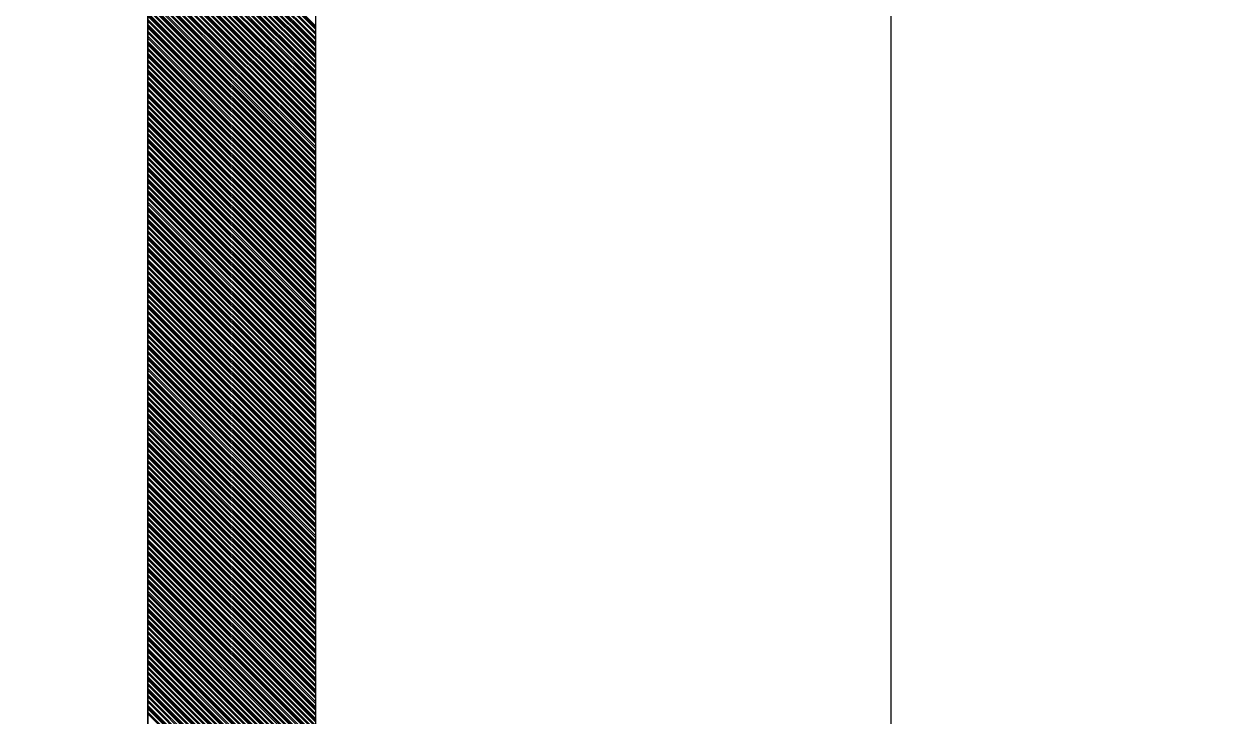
# Model space of a CAD drawing. Extents: x 747954 to 748544, y 4316381 to 4317408.
# Drawn here: x 748192.93 to 748200.01, y 4317354.32 to 4317358.45 of the extents above; entities that cross this region are included whole.
import ezdxf

# ---------------------------------------------------------------- set-up
doc = ezdxf.new("R2010")
doc.units = 0
doc.layers.get('0').update_dxf_attribs({"linetype": 'CONTINUOUS'})

msp = doc.modelspace()

# ---------------------------------------------------------------- linework, layer by layer
at = {"color": 0, "linetype": 'CONTINUOUS'}
for p, q in [((748193.67, 4317281.01), (748193.67, 4317381.01)), ((748193.67, 4317281.01), (748193.67, 4317381.01)), ((748194.67, 4317281.01), (748194.67, 4317381.01)), ((748194.67, 4317281.01), (748194.67, 4317381.01)), ((748194.67, 4317358.43), (748193.67, 4317359.43)), ((748194.67, 4317358.43), (748193.67, 4317359.43)), ((748194.67, 4317358.42), (748193.67, 4317359.42)), ((748194.67, 4317358.42), (748193.67, 4317359.42)), ((748194.67, 4317358.41), (748193.67, 4317359.41)), ((748194.67, 4317358.41), (748193.67, 4317359.41)), ((748194.67, 4317358.39), (748193.67, 4317359.39)), ((748194.67, 4317358.39), (748193.67, 4317359.39)), ((748194.67, 4317358.38), (748193.67, 4317359.38)), ((748194.67, 4317358.38), (748193.67, 4317359.38)), ((748194.67, 4317358.36), (748193.67, 4317359.36)), ((748194.67, 4317358.36), (748193.67, 4317359.36)), ((748194.67, 4317358.35), (748193.67, 4317359.35)), ((748194.67, 4317358.35), (748193.67, 4317359.35)), ((748194.67, 4317358.33), (748193.67, 4317359.33)), ((748194.67, 4317358.33), (748193.67, 4317359.33)), ((748194.67, 4317358.32), (748193.67, 4317359.32)), ((748194.67, 4317358.32), (748193.67, 4317359.32)), ((748194.67, 4317358.31), (748193.67, 4317359.31)), ((748194.67, 4317358.31), (748193.67, 4317359.31)), ((748194.67, 4317358.29), (748193.67, 4317359.29)), ((748194.67, 4317358.29), (748193.67, 4317359.29)), ((748194.67, 4317358.28), (748193.67, 4317359.28)), ((748194.67, 4317358.28), (748193.67, 4317359.28)), ((748194.67, 4317358.26), (748193.67, 4317359.26)), ((748194.67, 4317358.26), (748193.67, 4317359.26)), ((748194.67, 4317358.25), (748193.67, 4317359.25)), ((748194.67, 4317358.25), (748193.67, 4317359.25)), ((748194.67, 4317358.24), (748193.67, 4317359.24)), ((748194.67, 4317358.24), (748193.67, 4317359.24)), ((748194.67, 4317358.22), (748193.67, 4317359.22)), ((748194.67, 4317358.22), (748193.67, 4317359.22)), ((748194.67, 4317358.21), (748193.67, 4317359.21)), ((748194.67, 4317358.21), (748193.67, 4317359.21)), ((748194.67, 4317358.19), (748193.67, 4317359.19)), ((748194.67, 4317358.19), (748193.67, 4317359.19)), ((748194.67, 4317358.18), (748193.67, 4317359.18)), ((748194.67, 4317358.18), (748193.67, 4317359.18)), ((748194.67, 4317358.16), (748193.67, 4317359.16)), ((748194.67, 4317358.16), (748193.67, 4317359.16)), ((748194.67, 4317358.15), (748193.67, 4317359.15)), ((748194.67, 4317358.15), (748193.67, 4317359.15)), ((748194.67, 4317358.14), (748193.67, 4317359.14)), ((748194.67, 4317358.14), (748193.67, 4317359.14)), ((748194.67, 4317358.12), (748193.67, 4317359.12)), ((748194.67, 4317358.12), (748193.67, 4317359.12)), ((748194.67, 4317358.11), (748193.67, 4317359.11)), ((748194.67, 4317358.11), (748193.67, 4317359.11)), ((748194.67, 4317358.09), (748193.67, 4317359.09)), ((748194.67, 4317358.09), (748193.67, 4317359.09)), ((748194.67, 4317358.08), (748193.67, 4317359.08)), ((748194.67, 4317358.08), (748193.67, 4317359.08)), ((748194.67, 4317358.07), (748193.67, 4317359.07)), ((748194.67, 4317358.07), (748193.67, 4317359.07)), ((748194.67, 4317358.05), (748193.67, 4317359.05)), ((748194.67, 4317358.05), (748193.67, 4317359.05)), ((748194.67, 4317358.04), (748193.67, 4317359.04)), ((748194.67, 4317358.04), (748193.67, 4317359.04)), ((748194.67, 4317358.02), (748193.67, 4317359.02)), ((748194.67, 4317358.02), (748193.67, 4317359.02)), ((748194.67, 4317358.01), (748193.67, 4317359.01)), ((748194.67, 4317358.01), (748193.67, 4317359.01)), ((748194.67, 4317358), (748193.67, 4317359)), ((748194.67, 4317358), (748193.67, 4317359)), ((748194.67, 4317357.98), (748193.67, 4317358.98)), ((748194.67, 4317357.98), (748193.67, 4317358.98)), ((748194.67, 4317357.97), (748193.67, 4317358.97)), ((748194.67, 4317357.97), (748193.67, 4317358.97)), ((748194.67, 4317357.95), (748193.67, 4317358.95)), ((748194.67, 4317357.95), (748193.67, 4317358.95)), ((748194.67, 4317357.94), (748193.67, 4317358.94)), ((748194.67, 4317357.94), (748193.67, 4317358.94)), ((748194.67, 4317357.92), (748193.67, 4317358.92)), ((748194.67, 4317357.92), (748193.67, 4317358.92)), ((748194.67, 4317357.91), (748193.67, 4317358.91)), ((748194.67, 4317357.91), (748193.67, 4317358.91)), ((748194.67, 4317357.9), (748193.67, 4317358.9)), ((748194.67, 4317357.9), (748193.67, 4317358.9)), ((748194.67, 4317357.88), (748193.67, 4317358.88)), ((748194.67, 4317357.88), (748193.67, 4317358.88)), ((748194.67, 4317357.87), (748193.67, 4317358.87)), ((748194.67, 4317357.87), (748193.67, 4317358.87)), ((748194.67, 4317357.85), (748193.67, 4317358.85)), ((748194.67, 4317357.85), (748193.67, 4317358.85)), ((748194.67, 4317357.84), (748193.67, 4317358.84)), ((748194.67, 4317357.84), (748193.67, 4317358.84)), ((748194.67, 4317357.83), (748193.67, 4317358.83)), ((748194.67, 4317357.83), (748193.67, 4317358.83)), ((748194.67, 4317357.81), (748193.67, 4317358.81)), ((748194.67, 4317357.81), (748193.67, 4317358.81)), ((748194.67, 4317357.8), (748193.67, 4317358.8)), ((748194.67, 4317357.8), (748193.67, 4317358.8)), ((748194.67, 4317357.78), (748193.67, 4317358.78)), ((748194.67, 4317357.78), (748193.67, 4317358.78)), ((748194.67, 4317357.77), (748193.67, 4317358.77)), ((748194.67, 4317357.77), (748193.67, 4317358.77)), ((748194.67, 4317357.75), (748193.67, 4317358.75)), ((748194.67, 4317357.75), (748193.67, 4317358.75)), ((748194.67, 4317357.74), (748193.67, 4317358.74)), ((748194.67, 4317357.74), (748193.67, 4317358.74)), ((748194.67, 4317357.73), (748193.67, 4317358.73)), ((748194.67, 4317357.73), (748193.67, 4317358.73)), ((748194.67, 4317357.71), (748193.67, 4317358.71)), ((748194.67, 4317357.71), (748193.67, 4317358.71)), ((748194.67, 4317357.7), (748193.67, 4317358.7)), ((748194.67, 4317357.7), (748193.67, 4317358.7)), ((748194.67, 4317357.68), (748193.67, 4317358.68)), ((748194.67, 4317357.68), (748193.67, 4317358.68)), ((748194.67, 4317357.67), (748193.67, 4317358.67)), ((748194.67, 4317357.67), (748193.67, 4317358.67)), ((748194.67, 4317357.66), (748193.67, 4317358.66)), ((748194.67, 4317357.66), (748193.67, 4317358.66)), ((748194.67, 4317357.64), (748193.67, 4317358.64)), ((748194.67, 4317357.64), (748193.67, 4317358.64)), ((748194.67, 4317357.63), (748193.67, 4317358.63)), ((748194.67, 4317357.63), (748193.67, 4317358.63)), ((748194.67, 4317357.61), (748193.67, 4317358.61)), ((748194.67, 4317357.61), (748193.67, 4317358.61)), ((748194.67, 4317357.6), (748193.67, 4317358.6)), ((748194.67, 4317357.6), (748193.67, 4317358.6)), ((748194.67, 4317357.58), (748193.67, 4317358.58)), ((748194.67, 4317357.58), (748193.67, 4317358.58)), ((748194.67, 4317357.57), (748193.67, 4317358.57)), ((748194.67, 4317357.57), (748193.67, 4317358.57)), ((748194.67, 4317357.56), (748193.67, 4317358.56)), ((748194.67, 4317357.56), (748193.67, 4317358.56)), ((748194.67, 4317357.54), (748193.67, 4317358.54)), ((748194.67, 4317357.54), (748193.67, 4317358.54)), ((748194.67, 4317357.53), (748193.67, 4317358.53)), ((748194.67, 4317357.53), (748193.67, 4317358.53)), ((748194.67, 4317357.51), (748193.67, 4317358.51)), ((748194.67, 4317357.51), (748193.67, 4317358.51)), ((748194.67, 4317357.5), (748193.67, 4317358.5)), ((748194.67, 4317357.5), (748193.67, 4317358.5)), ((748194.67, 4317357.49), (748193.67, 4317358.49)), ((748194.67, 4317357.49), (748193.67, 4317358.49)), ((748194.67, 4317357.47), (748193.67, 4317358.47)), ((748194.67, 4317357.47), (748193.67, 4317358.47)), ((748194.67, 4317357.46), (748193.67, 4317358.46)), ((748194.67, 4317357.46), (748193.67, 4317358.46)), ((748194.67, 4317357.44), (748193.67, 4317358.44)), ((748194.67, 4317357.44), (748193.67, 4317358.44)), ((748194.67, 4317357.43), (748193.67, 4317358.43)), ((748194.67, 4317357.43), (748193.67, 4317358.43)), ((748194.67, 4317357.42), (748193.67, 4317358.42)), ((748194.67, 4317357.42), (748193.67, 4317358.42)), ((748194.67, 4317357.4), (748193.67, 4317358.4)), ((748194.67, 4317357.4), (748193.67, 4317358.4)), ((748194.67, 4317357.39), (748193.67, 4317358.39)), ((748194.67, 4317357.39), (748193.67, 4317358.39)), ((748194.67, 4317357.37), (748193.67, 4317358.37)), ((748194.67, 4317357.37), (748193.67, 4317358.37)), ((748194.67, 4317357.36), (748193.67, 4317358.36)), ((748194.67, 4317357.36), (748193.67, 4317358.36)), ((748194.67, 4317357.34), (748193.67, 4317358.34)), ((748194.67, 4317357.34), (748193.67, 4317358.34)), ((748194.67, 4317357.33), (748193.67, 4317358.33)), ((748194.67, 4317357.33), (748193.67, 4317358.33)), ((748194.67, 4317357.32), (748193.67, 4317358.32)), ((748194.67, 4317357.32), (748193.67, 4317358.32)), ((748194.67, 4317357.3), (748193.67, 4317358.3)), ((748194.67, 4317357.3), (748193.67, 4317358.3)), ((748194.67, 4317357.29), (748193.67, 4317358.29)), ((748194.67, 4317357.29), (748193.67, 4317358.29)), ((748194.67, 4317357.27), (748193.67, 4317358.27)), ((748194.67, 4317357.27), (748193.67, 4317358.27)), ((748194.67, 4317357.26), (748193.67, 4317358.26)), ((748194.67, 4317357.26), (748193.67, 4317358.26)), ((748194.67, 4317357.25), (748193.67, 4317358.25)), ((748194.67, 4317357.25), (748193.67, 4317358.25)), ((748194.67, 4317357.23), (748193.67, 4317358.23)), ((748194.67, 4317357.23), (748193.67, 4317358.23)), ((748194.67, 4317357.22), (748193.67, 4317358.22)), ((748194.67, 4317357.22), (748193.67, 4317358.22)), ((748194.67, 4317357.2), (748193.67, 4317358.2)), ((748194.67, 4317357.2), (748193.67, 4317358.2)), ((748194.67, 4317357.19), (748193.67, 4317358.19)), ((748194.67, 4317357.19), (748193.67, 4317358.19)), ((748194.67, 4317357.17), (748193.67, 4317358.17)), ((748194.67, 4317357.17), (748193.67, 4317358.17)), ((748194.67, 4317357.16), (748193.67, 4317358.16)), ((748194.67, 4317357.16), (748193.67, 4317358.16)), ((748194.67, 4317357.15), (748193.67, 4317358.15)), ((748194.67, 4317357.15), (748193.67, 4317358.15)), ((748194.67, 4317357.13), (748193.67, 4317358.13)), ((748194.67, 4317357.13), (748193.67, 4317358.13)), ((748194.67, 4317357.12), (748193.67, 4317358.12)), ((748194.67, 4317357.12), (748193.67, 4317358.12)), ((748194.67, 4317357.1), (748193.67, 4317358.1)), ((748194.67, 4317357.1), (748193.67, 4317358.1)), ((748194.67, 4317357.09), (748193.67, 4317358.09)), ((748194.67, 4317357.09), (748193.67, 4317358.09)), ((748194.67, 4317357.08), (748193.67, 4317358.08)), ((748194.67, 4317357.08), (748193.67, 4317358.08)), ((748194.67, 4317357.06), (748193.67, 4317358.06)), ((748194.67, 4317357.06), (748193.67, 4317358.06)), ((748194.67, 4317357.05), (748193.67, 4317358.05)), ((748194.67, 4317357.05), (748193.67, 4317358.05)), ((748194.67, 4317357.03), (748193.67, 4317358.03)), ((748194.67, 4317357.03), (748193.67, 4317358.03)), ((748194.67, 4317357.02), (748193.67, 4317358.02)), ((748194.67, 4317357.02), (748193.67, 4317358.02)), ((748194.67, 4317357.01), (748193.67, 4317358.01)), ((748194.67, 4317357.01), (748193.67, 4317358.01)), ((748194.67, 4317356.99), (748193.67, 4317357.99)), ((748194.67, 4317356.99), (748193.67, 4317357.99)), ((748194.67, 4317356.98), (748193.67, 4317357.98)), ((748194.67, 4317356.98), (748193.67, 4317357.98)), ((748194.67, 4317356.96), (748193.67, 4317357.96)), ((748194.67, 4317356.96), (748193.67, 4317357.96)), ((748194.67, 4317356.95), (748193.67, 4317357.95)), ((748194.67, 4317356.95), (748193.67, 4317357.95)), ((748194.67, 4317356.93), (748193.67, 4317357.93)), ((748194.67, 4317356.93), (748193.67, 4317357.93)), ((748194.67, 4317356.92), (748193.67, 4317357.92)), ((748194.67, 4317356.92), (748193.67, 4317357.92)), ((748194.67, 4317356.91), (748193.67, 4317357.91)), ((748194.67, 4317356.91), (748193.67, 4317357.91)), ((748194.67, 4317356.89), (748193.67, 4317357.89)), ((748194.67, 4317356.89), (748193.67, 4317357.89)), ((748194.67, 4317356.88), (748193.67, 4317357.88)), ((748194.67, 4317356.88), (748193.67, 4317357.88)), ((748194.67, 4317356.86), (748193.67, 4317357.86)), ((748194.67, 4317356.86), (748193.67, 4317357.86)), ((748194.67, 4317356.85), (748193.67, 4317357.85)), ((748194.67, 4317356.85), (748193.67, 4317357.85)), ((748194.67, 4317356.84), (748193.67, 4317357.84)), ((748194.67, 4317356.84), (748193.67, 4317357.84)), ((748194.67, 4317356.82), (748193.67, 4317357.82)), ((748194.67, 4317356.82), (748193.67, 4317357.82)), ((748194.67, 4317356.81), (748193.67, 4317357.81)), ((748194.67, 4317356.81), (748193.67, 4317357.81)), ((748194.67, 4317356.79), (748193.67, 4317357.79)), ((748194.67, 4317356.79), (748193.67, 4317357.79)), ((748194.67, 4317356.78), (748193.67, 4317357.78)), ((748194.67, 4317356.78), (748193.67, 4317357.78)), ((748194.67, 4317356.76), (748193.67, 4317357.76)), ((748194.67, 4317356.76), (748193.67, 4317357.76)), ((748194.67, 4317356.75), (748193.67, 4317357.75)), ((748194.67, 4317356.75), (748193.67, 4317357.75)), ((748194.67, 4317356.74), (748193.67, 4317357.74)), ((748194.67, 4317356.74), (748193.67, 4317357.74)), ((748194.67, 4317356.72), (748193.67, 4317357.72)), ((748194.67, 4317356.72), (748193.67, 4317357.72)), ((748194.67, 4317356.71), (748193.67, 4317357.71)), ((748194.67, 4317356.71), (748193.67, 4317357.71)), ((748194.67, 4317356.69), (748193.67, 4317357.69)), ((748194.67, 4317356.69), (748193.67, 4317357.69)), ((748194.67, 4317356.68), (748193.67, 4317357.68)), ((748194.67, 4317356.68), (748193.67, 4317357.68)), ((748194.67, 4317356.67), (748193.67, 4317357.67)), ((748194.67, 4317356.67), (748193.67, 4317357.67)), ((748194.67, 4317356.65), (748193.67, 4317357.65)), ((748194.67, 4317356.65), (748193.67, 4317357.65)), ((748194.67, 4317356.64), (748193.67, 4317357.64)), ((748194.67, 4317356.64), (748193.67, 4317357.64)), ((748194.67, 4317356.62), (748193.67, 4317357.62)), ((748194.67, 4317356.62), (748193.67, 4317357.62)), ((748194.67, 4317356.61), (748193.67, 4317357.61)), ((748194.67, 4317356.61), (748193.67, 4317357.61)), ((748194.67, 4317356.59), (748193.67, 4317357.59)), ((748194.67, 4317356.59), (748193.67, 4317357.59)), ((748194.67, 4317356.58), (748193.67, 4317357.58)), ((748194.67, 4317356.58), (748193.67, 4317357.58)), ((748194.67, 4317356.57), (748193.67, 4317357.57)), ((748194.67, 4317356.57), (748193.67, 4317357.57)), ((748194.67, 4317356.55), (748193.67, 4317357.55)), ((748194.67, 4317356.55), (748193.67, 4317357.55)), ((748194.67, 4317356.54), (748193.67, 4317357.54)), ((748194.67, 4317356.54), (748193.67, 4317357.54)), ((748194.67, 4317356.52), (748193.67, 4317357.52)), ((748194.67, 4317356.52), (748193.67, 4317357.52)), ((748194.67, 4317356.51), (748193.67, 4317357.51)), ((748194.67, 4317356.51), (748193.67, 4317357.51)), ((748194.67, 4317356.5), (748193.67, 4317357.5)), ((748194.67, 4317356.5), (748193.67, 4317357.5)), ((748194.67, 4317356.48), (748193.67, 4317357.48)), ((748194.67, 4317356.48), (748193.67, 4317357.48)), ((748194.67, 4317356.47), (748193.67, 4317357.47)), ((748194.67, 4317356.47), (748193.67, 4317357.47)), ((748194.67, 4317356.45), (748193.67, 4317357.45)), ((748194.67, 4317356.45), (748193.67, 4317357.45)), ((748194.67, 4317356.44), (748193.67, 4317357.44)), ((748194.67, 4317356.44), (748193.67, 4317357.44)), ((748194.67, 4317356.43), (748193.67, 4317357.43)), ((748194.67, 4317356.43), (748193.67, 4317357.43)), ((748194.67, 4317356.41), (748193.67, 4317357.41)), ((748194.67, 4317356.41), (748193.67, 4317357.41)), ((748194.67, 4317356.4), (748193.67, 4317357.4)), ((748194.67, 4317356.4), (748193.67, 4317357.4)), ((748194.67, 4317356.38), (748193.67, 4317357.38)), ((748194.67, 4317356.38), (748193.67, 4317357.38)), ((748194.67, 4317356.37), (748193.67, 4317357.37)), ((748194.67, 4317356.37), (748193.67, 4317357.37)), ((748194.67, 4317356.35), (748193.67, 4317357.35)), ((748194.67, 4317356.35), (748193.67, 4317357.35)), ((748194.67, 4317356.34), (748193.67, 4317357.34)), ((748194.67, 4317356.34), (748193.67, 4317357.34)), ((748194.67, 4317356.33), (748193.67, 4317357.33)), ((748194.67, 4317356.33), (748193.67, 4317357.33)), ((748194.67, 4317356.31), (748193.67, 4317357.31)), ((748194.67, 4317356.31), (748193.67, 4317357.31)), ((748194.67, 4317356.3), (748193.67, 4317357.3)), ((748194.67, 4317356.3), (748193.67, 4317357.3)), ((748194.67, 4317356.28), (748193.67, 4317357.28)), ((748194.67, 4317356.28), (748193.67, 4317357.28)), ((748194.67, 4317356.27), (748193.67, 4317357.27)), ((748194.67, 4317356.27), (748193.67, 4317357.27)), ((748194.67, 4317356.26), (748193.67, 4317357.26)), ((748194.67, 4317356.26), (748193.67, 4317357.26)), ((748194.67, 4317356.24), (748193.67, 4317357.24)), ((748194.67, 4317356.24), (748193.67, 4317357.24)), ((748194.67, 4317356.23), (748193.67, 4317357.23)), ((748194.67, 4317356.23), (748193.67, 4317357.23)), ((748194.67, 4317356.21), (748193.67, 4317357.21)), ((748194.67, 4317356.21), (748193.67, 4317357.21)), ((748194.67, 4317356.2), (748193.67, 4317357.2)), ((748194.67, 4317356.2), (748193.67, 4317357.2)), ((748194.67, 4317356.18), (748193.67, 4317357.18)), ((748194.67, 4317356.18), (748193.67, 4317357.18)), ((748194.67, 4317356.17), (748193.67, 4317357.17)), ((748194.67, 4317356.17), (748193.67, 4317357.17)), ((748194.67, 4317356.16), (748193.67, 4317357.16)), ((748194.67, 4317356.16), (748193.67, 4317357.16)), ((748194.67, 4317356.14), (748193.67, 4317357.14)), ((748194.67, 4317356.14), (748193.67, 4317357.14)), ((748194.67, 4317356.13), (748193.67, 4317357.13)), ((748194.67, 4317356.13), (748193.67, 4317357.13)), ((748194.67, 4317356.11), (748193.67, 4317357.11)), ((748194.67, 4317356.11), (748193.67, 4317357.11)), ((748194.67, 4317356.1), (748193.67, 4317357.1)), ((748194.67, 4317356.1), (748193.67, 4317357.1)), ((748194.67, 4317356.09), (748193.67, 4317357.09)), ((748194.67, 4317356.09), (748193.67, 4317357.09)), ((748194.67, 4317356.07), (748193.67, 4317357.07)), ((748194.67, 4317356.07), (748193.67, 4317357.07)), ((748194.67, 4317356.06), (748193.67, 4317357.06)), ((748194.67, 4317356.06), (748193.67, 4317357.06)), ((748194.67, 4317356.04), (748193.67, 4317357.04)), ((748194.67, 4317356.04), (748193.67, 4317357.04)), ((748194.67, 4317356.03), (748193.67, 4317357.03)), ((748194.67, 4317356.03), (748193.67, 4317357.03)), ((748194.67, 4317356.02), (748193.67, 4317357.02)), ((748194.67, 4317356.02), (748193.67, 4317357.02)), ((748194.67, 4317356), (748193.67, 4317357)), ((748194.67, 4317356), (748193.67, 4317357)), ((748194.67, 4317355.99), (748193.67, 4317356.99)), ((748194.67, 4317355.99), (748193.67, 4317356.99)), ((748194.67, 4317355.97), (748193.67, 4317356.97)), ((748194.67, 4317355.97), (748193.67, 4317356.97)), ((748194.67, 4317355.96), (748193.67, 4317356.96)), ((748194.67, 4317355.96), (748193.67, 4317356.96)), ((748194.67, 4317355.94), (748193.67, 4317356.94)), ((748194.67, 4317355.94), (748193.67, 4317356.94)), ((748194.67, 4317355.93), (748193.67, 4317356.93)), ((748194.67, 4317355.93), (748193.67, 4317356.93)), ((748194.67, 4317355.92), (748193.67, 4317356.92)), ((748194.67, 4317355.92), (748193.67, 4317356.92)), ((748194.67, 4317355.9), (748193.67, 4317356.9)), ((748194.67, 4317355.9), (748193.67, 4317356.9)), ((748194.67, 4317355.89), (748193.67, 4317356.89)), ((748194.67, 4317355.89), (748193.67, 4317356.89)), ((748194.67, 4317355.87), (748193.67, 4317356.87)), ((748194.67, 4317355.87), (748193.67, 4317356.87)), ((748194.67, 4317355.86), (748193.67, 4317356.86)), ((748194.67, 4317355.86), (748193.67, 4317356.86)), ((748194.67, 4317355.85), (748193.67, 4317356.85)), ((748194.67, 4317355.85), (748193.67, 4317356.85)), ((748194.67, 4317355.83), (748193.67, 4317356.83)), ((748194.67, 4317355.83), (748193.67, 4317356.83)), ((748194.67, 4317355.82), (748193.67, 4317356.82)), ((748194.67, 4317355.82), (748193.67, 4317356.82)), ((748194.67, 4317355.8), (748193.67, 4317356.8)), ((748194.67, 4317355.8), (748193.67, 4317356.8)), ((748194.67, 4317355.79), (748193.67, 4317356.79)), ((748194.67, 4317355.79), (748193.67, 4317356.79)), ((748194.67, 4317355.77), (748193.67, 4317356.77)), ((748194.67, 4317355.77), (748193.67, 4317356.77)), ((748194.67, 4317355.76), (748193.67, 4317356.76)), ((748194.67, 4317355.76), (748193.67, 4317356.76)), ((748194.67, 4317355.75), (748193.67, 4317356.75)), ((748194.67, 4317355.75), (748193.67, 4317356.75)), ((748194.67, 4317355.73), (748193.67, 4317356.73)), ((748194.67, 4317355.73), (748193.67, 4317356.73)), ((748194.67, 4317355.72), (748193.67, 4317356.72)), ((748194.67, 4317355.72), (748193.67, 4317356.72)), ((748194.67, 4317355.7), (748193.67, 4317356.7)), ((748194.67, 4317355.7), (748193.67, 4317356.7)), ((748194.67, 4317355.69), (748193.67, 4317356.69)), ((748194.67, 4317355.69), (748193.67, 4317356.69)), ((748194.67, 4317355.68), (748193.67, 4317356.68)), ((748194.67, 4317355.68), (748193.67, 4317356.68)), ((748194.67, 4317355.66), (748193.67, 4317356.66)), ((748194.67, 4317355.66), (748193.67, 4317356.66)), ((748194.67, 4317355.65), (748193.67, 4317356.65)), ((748194.67, 4317355.65), (748193.67, 4317356.65)), ((748194.67, 4317355.63), (748193.67, 4317356.63)), ((748194.67, 4317355.63), (748193.67, 4317356.63)), ((748194.67, 4317355.62), (748193.67, 4317356.62)), ((748194.67, 4317355.62), (748193.67, 4317356.62)), ((748194.67, 4317355.61), (748193.67, 4317356.61)), ((748194.67, 4317355.61), (748193.67, 4317356.61)), ((748194.67, 4317355.59), (748193.67, 4317356.59)), ((748194.67, 4317355.59), (748193.67, 4317356.59)), ((748194.67, 4317355.58), (748193.67, 4317356.58)), ((748194.67, 4317355.58), (748193.67, 4317356.58)), ((748194.67, 4317355.56), (748193.67, 4317356.56)), ((748194.67, 4317355.56), (748193.67, 4317356.56)), ((748194.67, 4317355.55), (748193.67, 4317356.55)), ((748194.67, 4317355.55), (748193.67, 4317356.55)), ((748194.67, 4317355.53), (748193.67, 4317356.53)), ((748194.67, 4317355.53), (748193.67, 4317356.53)), ((748194.67, 4317355.52), (748193.67, 4317356.52)), ((748194.67, 4317355.52), (748193.67, 4317356.52)), ((748194.67, 4317355.51), (748193.67, 4317356.51)), ((748194.67, 4317355.51), (748193.67, 4317356.51)), ((748194.67, 4317355.49), (748193.67, 4317356.49)), ((748194.67, 4317355.49), (748193.67, 4317356.49)), ((748194.67, 4317355.48), (748193.67, 4317356.48)), ((748194.67, 4317355.48), (748193.67, 4317356.48)), ((748194.67, 4317355.46), (748193.67, 4317356.46)), ((748194.67, 4317355.46), (748193.67, 4317356.46)), ((748194.67, 4317355.45), (748193.67, 4317356.45)), ((748194.67, 4317355.45), (748193.67, 4317356.45)), ((748194.67, 4317355.44), (748193.67, 4317356.44)), ((748194.67, 4317355.44), (748193.67, 4317356.44)), ((748194.67, 4317355.42), (748193.67, 4317356.42)), ((748194.67, 4317355.42), (748193.67, 4317356.42)), ((748194.67, 4317355.41), (748193.67, 4317356.41)), ((748194.67, 4317355.41), (748193.67, 4317356.41)), ((748194.67, 4317355.39), (748193.67, 4317356.39)), ((748194.67, 4317355.39), (748193.67, 4317356.39)), ((748194.67, 4317355.38), (748193.67, 4317356.38)), ((748194.67, 4317355.38), (748193.67, 4317356.38)), ((748194.67, 4317355.36), (748193.67, 4317356.36)), ((748194.67, 4317355.36), (748193.67, 4317356.36)), ((748194.67, 4317355.35), (748193.67, 4317356.35)), ((748194.67, 4317355.35), (748193.67, 4317356.35)), ((748194.67, 4317355.34), (748193.67, 4317356.34)), ((748194.67, 4317355.34), (748193.67, 4317356.34)), ((748194.67, 4317355.32), (748193.67, 4317356.32)), ((748194.67, 4317355.32), (748193.67, 4317356.32)), ((748194.67, 4317355.31), (748193.67, 4317356.31)), ((748194.67, 4317355.31), (748193.67, 4317356.31)), ((748194.67, 4317355.29), (748193.67, 4317356.29)), ((748194.67, 4317355.29), (748193.67, 4317356.29)), ((748194.67, 4317355.28), (748193.67, 4317356.28)), ((748194.67, 4317355.28), (748193.67, 4317356.28)), ((748194.67, 4317355.27), (748193.67, 4317356.27)), ((748194.67, 4317355.27), (748193.67, 4317356.27)), ((748194.67, 4317355.25), (748193.67, 4317356.25)), ((748194.67, 4317355.25), (748193.67, 4317356.25)), ((748194.67, 4317355.24), (748193.67, 4317356.24)), ((748194.67, 4317355.24), (748193.67, 4317356.24)), ((748194.67, 4317355.22), (748193.67, 4317356.22)), ((748194.67, 4317355.22), (748193.67, 4317356.22)), ((748194.67, 4317355.21), (748193.67, 4317356.21)), ((748194.67, 4317355.21), (748193.67, 4317356.21)), ((748194.67, 4317355.19), (748193.67, 4317356.19)), ((748194.67, 4317355.19), (748193.67, 4317356.19)), ((748194.67, 4317355.18), (748193.67, 4317356.18)), ((748194.67, 4317355.18), (748193.67, 4317356.18)), ((748194.67, 4317355.17), (748193.67, 4317356.17)), ((748194.67, 4317355.17), (748193.67, 4317356.17)), ((748194.67, 4317355.15), (748193.67, 4317356.15)), ((748194.67, 4317355.15), (748193.67, 4317356.15)), ((748194.67, 4317355.14), (748193.67, 4317356.14)), ((748194.67, 4317355.14), (748193.67, 4317356.14)), ((748194.67, 4317355.12), (748193.67, 4317356.12)), ((748194.67, 4317355.12), (748193.67, 4317356.12)), ((748194.67, 4317355.11), (748193.67, 4317356.11)), ((748194.67, 4317355.11), (748193.67, 4317356.11)), ((748194.67, 4317355.1), (748193.67, 4317356.1)), ((748194.67, 4317355.1), (748193.67, 4317356.1)), ((748194.67, 4317355.08), (748193.67, 4317356.08)), ((748194.67, 4317355.08), (748193.67, 4317356.08)), ((748194.67, 4317355.07), (748193.67, 4317356.07)), ((748194.67, 4317355.07), (748193.67, 4317356.07)), ((748194.67, 4317355.05), (748193.67, 4317356.05)), ((748194.67, 4317355.05), (748193.67, 4317356.05)), ((748194.67, 4317355.04), (748193.67, 4317356.04)), ((748194.67, 4317355.04), (748193.67, 4317356.04)), ((748194.67, 4317355.03), (748193.67, 4317356.03)), ((748194.67, 4317355.03), (748193.67, 4317356.03)), ((748194.67, 4317355.01), (748193.67, 4317356.01)), ((748194.67, 4317355.01), (748193.67, 4317356.01)), ((748194.67, 4317355), (748193.67, 4317356)), ((748194.67, 4317355), (748193.67, 4317356)), ((748194.67, 4317354.98), (748193.67, 4317355.98)), ((748194.67, 4317354.98), (748193.67, 4317355.98)), ((748194.67, 4317354.97), (748193.67, 4317355.97)), ((748194.67, 4317354.97), (748193.67, 4317355.97)), ((748194.67, 4317354.95), (748193.67, 4317355.95)), ((748194.67, 4317354.95), (748193.67, 4317355.95)), ((748194.67, 4317354.94), (748193.67, 4317355.94)), ((748194.67, 4317354.94), (748193.67, 4317355.94)), ((748194.67, 4317354.93), (748193.67, 4317355.93)), ((748194.67, 4317354.93), (748193.67, 4317355.93)), ((748194.67, 4317354.91), (748193.67, 4317355.91)), ((748194.67, 4317354.91), (748193.67, 4317355.91)), ((748194.67, 4317354.9), (748193.67, 4317355.9)), ((748194.67, 4317354.9), (748193.67, 4317355.9)), ((748194.67, 4317354.88), (748193.67, 4317355.88)), ((748194.67, 4317354.88), (748193.67, 4317355.88)), ((748194.67, 4317354.87), (748193.67, 4317355.87)), ((748194.67, 4317354.87), (748193.67, 4317355.87)), ((748194.67, 4317354.86), (748193.67, 4317355.86)), ((748194.67, 4317354.86), (748193.67, 4317355.86)), ((748194.67, 4317354.84), (748193.67, 4317355.84)), ((748194.67, 4317354.84), (748193.67, 4317355.84)), ((748194.67, 4317354.83), (748193.67, 4317355.83)), ((748194.67, 4317354.83), (748193.67, 4317355.83)), ((748194.67, 4317354.81), (748193.67, 4317355.81)), ((748194.67, 4317354.81), (748193.67, 4317355.81)), ((748194.67, 4317354.8), (748193.67, 4317355.8)), ((748194.67, 4317354.8), (748193.67, 4317355.8)), ((748194.67, 4317354.78), (748193.67, 4317355.78)), ((748194.67, 4317354.78), (748193.67, 4317355.78)), ((748194.67, 4317354.77), (748193.67, 4317355.77)), ((748194.67, 4317354.77), (748193.67, 4317355.77)), ((748194.67, 4317354.76), (748193.67, 4317355.76)), ((748194.67, 4317354.76), (748193.67, 4317355.76)), ((748194.67, 4317354.74), (748193.67, 4317355.74)), ((748194.67, 4317354.74), (748193.67, 4317355.74)), ((748194.67, 4317354.73), (748193.67, 4317355.73)), ((748194.67, 4317354.73), (748193.67, 4317355.73)), ((748194.67, 4317354.71), (748193.67, 4317355.71)), ((748194.67, 4317354.71), (748193.67, 4317355.71)), ((748194.67, 4317354.7), (748193.67, 4317355.7)), ((748194.67, 4317354.7), (748193.67, 4317355.7)), ((748194.67, 4317354.69), (748193.67, 4317355.69)), ((748194.67, 4317354.69), (748193.67, 4317355.69)), ((748194.67, 4317354.67), (748193.67, 4317355.67)), ((748194.67, 4317354.67), (748193.67, 4317355.67)), ((748194.67, 4317354.66), (748193.67, 4317355.66)), ((748194.67, 4317354.66), (748193.67, 4317355.66)), ((748194.67, 4317354.64), (748193.67, 4317355.64)), ((748194.67, 4317354.64), (748193.67, 4317355.64)), ((748194.67, 4317354.63), (748193.67, 4317355.63)), ((748194.67, 4317354.63), (748193.67, 4317355.63)), ((748194.67, 4317354.62), (748193.67, 4317355.62)), ((748194.67, 4317354.62), (748193.67, 4317355.62)), ((748194.67, 4317354.6), (748193.67, 4317355.6)), ((748194.67, 4317354.6), (748193.67, 4317355.6)), ((748194.67, 4317354.59), (748193.67, 4317355.59)), ((748194.67, 4317354.59), (748193.67, 4317355.59)), ((748194.67, 4317354.57), (748193.67, 4317355.57)), ((748194.67, 4317354.57), (748193.67, 4317355.57)), ((748194.67, 4317354.56), (748193.67, 4317355.56)), ((748194.67, 4317354.56), (748193.67, 4317355.56)), ((748194.67, 4317354.54), (748193.67, 4317355.54)), ((748194.67, 4317354.54), (748193.67, 4317355.54)), ((748194.67, 4317354.53), (748193.67, 4317355.53)), ((748194.67, 4317354.53), (748193.67, 4317355.53)), ((748194.67, 4317354.52), (748193.67, 4317355.52)), ((748194.67, 4317354.52), (748193.67, 4317355.52)), ((748194.67, 4317354.5), (748193.67, 4317355.5)), ((748194.67, 4317354.5), (748193.67, 4317355.5)), ((748194.67, 4317354.49), (748193.67, 4317355.49)), ((748194.67, 4317354.49), (748193.67, 4317355.49)), ((748194.67, 4317354.47), (748193.67, 4317355.47)), ((748194.67, 4317354.47), (748193.67, 4317355.47)), ((748194.67, 4317354.46), (748193.67, 4317355.46)), ((748194.67, 4317354.46), (748193.67, 4317355.46)), ((748194.67, 4317354.45), (748193.67, 4317355.45)), ((748194.67, 4317354.45), (748193.67, 4317355.45)), ((748194.67, 4317354.43), (748193.67, 4317355.43)), ((748194.67, 4317354.43), (748193.67, 4317355.43)), ((748194.67, 4317354.42), (748193.67, 4317355.42)), ((748194.67, 4317354.42), (748193.67, 4317355.42)), ((748194.67, 4317354.4), (748193.67, 4317355.4)), ((748194.67, 4317354.4), (748193.67, 4317355.4)), ((748194.67, 4317354.39), (748193.67, 4317355.39)), ((748194.67, 4317354.39), (748193.67, 4317355.39)), ((748194.67, 4317354.37), (748193.67, 4317355.37)), ((748194.67, 4317354.37), (748193.67, 4317355.37)), ((748194.67, 4317354.36), (748193.67, 4317355.36)), ((748194.67, 4317354.36), (748193.67, 4317355.36)), ((748194.67, 4317354.35), (748193.67, 4317355.35)), ((748194.67, 4317354.35), (748193.67, 4317355.35)), ((748194.67, 4317354.33), (748193.67, 4317355.33)), ((748194.67, 4317354.33), (748193.67, 4317355.33)), ((748194.67, 4317354.32), (748193.67, 4317355.32)), ((748194.67, 4317354.32), (748193.67, 4317355.32)), ((748194.67, 4317354.3), (748193.67, 4317355.3)), ((748194.67, 4317354.3), (748193.67, 4317355.3)), ((748194.67, 4317354.29), (748193.67, 4317355.29)), ((748194.67, 4317354.29), (748193.67, 4317355.29)), ((748194.67, 4317354.28), (748193.67, 4317355.28)), ((748194.67, 4317354.28), (748193.67, 4317355.28)), ((748194.67, 4317354.26), (748193.67, 4317355.26)), ((748194.67, 4317354.26), (748193.67, 4317355.26)), ((748194.67, 4317354.25), (748193.67, 4317355.25)), ((748194.67, 4317354.25), (748193.67, 4317355.25)), ((748194.67, 4317354.23), (748193.67, 4317355.23)), ((748194.67, 4317354.23), (748193.67, 4317355.23)), ((748194.67, 4317354.22), (748193.67, 4317355.22)), ((748194.67, 4317354.22), (748193.67, 4317355.22)), ((748194.67, 4317354.2), (748193.67, 4317355.2)), ((748194.67, 4317354.2), (748193.67, 4317355.2)), ((748194.67, 4317354.19), (748193.67, 4317355.19)), ((748194.67, 4317354.19), (748193.67, 4317355.19)), ((748194.67, 4317354.18), (748193.67, 4317355.18)), ((748194.67, 4317354.18), (748193.67, 4317355.18)), ((748194.67, 4317354.16), (748193.67, 4317355.16)), ((748194.67, 4317354.16), (748193.67, 4317355.16)), ((748194.67, 4317354.15), (748193.67, 4317355.15)), ((748194.67, 4317354.15), (748193.67, 4317355.15)), ((748194.67, 4317354.13), (748193.67, 4317355.13)), ((748194.67, 4317354.13), (748193.67, 4317355.13)), ((748194.67, 4317354.12), (748193.67, 4317355.12)), ((748194.67, 4317354.12), (748193.67, 4317355.12)), ((748194.67, 4317354.11), (748193.67, 4317355.11)), ((748194.67, 4317354.11), (748193.67, 4317355.11)), ((748194.67, 4317354.09), (748193.67, 4317355.09)), ((748194.67, 4317354.09), (748193.67, 4317355.09)), ((748194.67, 4317354.08), (748193.67, 4317355.08)), ((748194.67, 4317354.08), (748193.67, 4317355.08)), ((748194.67, 4317354.06), (748193.67, 4317355.06)), ((748194.67, 4317354.06), (748193.67, 4317355.06)), ((748194.67, 4317354.05), (748193.67, 4317355.05)), ((748194.67, 4317354.05), (748193.67, 4317355.05)), ((748194.67, 4317354.04), (748193.67, 4317355.04)), ((748194.67, 4317354.04), (748193.67, 4317355.04)), ((748194.67, 4317354.02), (748193.67, 4317355.02)), ((748194.67, 4317354.02), (748193.67, 4317355.02)), ((748194.67, 4317354.01), (748193.67, 4317355.01)), ((748194.67, 4317354.01), (748193.67, 4317355.01)), ((748194.67, 4317353.99), (748193.67, 4317354.99)), ((748194.67, 4317353.99), (748193.67, 4317354.99)), ((748194.67, 4317353.98), (748193.67, 4317354.98)), ((748194.67, 4317353.98), (748193.67, 4317354.98)), ((748194.67, 4317353.96), (748193.67, 4317354.96)), ((748194.67, 4317353.96), (748193.67, 4317354.96)), ((748194.67, 4317353.95), (748193.67, 4317354.95)), ((748194.67, 4317353.95), (748193.67, 4317354.95)), ((748194.67, 4317353.94), (748193.67, 4317354.94)), ((748194.67, 4317353.94), (748193.67, 4317354.94)), ((748194.67, 4317353.92), (748193.67, 4317354.92)), ((748194.67, 4317353.92), (748193.67, 4317354.92)), ((748194.67, 4317353.91), (748193.67, 4317354.91)), ((748194.67, 4317353.91), (748193.67, 4317354.91)), ((748194.67, 4317353.89), (748193.67, 4317354.89)), ((748194.67, 4317353.89), (748193.67, 4317354.89)), ((748194.67, 4317353.88), (748193.67, 4317354.88)), ((748194.67, 4317353.88), (748193.67, 4317354.88)), ((748194.67, 4317353.87), (748193.67, 4317354.87)), ((748194.67, 4317353.87), (748193.67, 4317354.87)), ((748194.67, 4317353.85), (748193.67, 4317354.85)), ((748194.67, 4317353.85), (748193.67, 4317354.85)), ((748194.67, 4317353.84), (748193.67, 4317354.84)), ((748194.67, 4317353.84), (748193.67, 4317354.84)), ((748194.67, 4317353.82), (748193.67, 4317354.82)), ((748194.67, 4317353.82), (748193.67, 4317354.82)), ((748194.67, 4317353.81), (748193.67, 4317354.81)), ((748194.67, 4317353.81), (748193.67, 4317354.81)), ((748194.67, 4317353.79), (748193.67, 4317354.79)), ((748194.67, 4317353.79), (748193.67, 4317354.79)), ((748194.67, 4317353.78), (748193.67, 4317354.78)), ((748194.67, 4317353.78), (748193.67, 4317354.78)), ((748194.67, 4317353.77), (748193.67, 4317354.77)), ((748194.67, 4317353.77), (748193.67, 4317354.77)), ((748194.67, 4317353.75), (748193.67, 4317354.75)), ((748194.67, 4317353.75), (748193.67, 4317354.75)), ((748194.67, 4317353.74), (748193.67, 4317354.74)), ((748194.67, 4317353.74), (748193.67, 4317354.74)), ((748194.67, 4317353.72), (748193.67, 4317354.72)), ((748194.67, 4317353.72), (748193.67, 4317354.72)), ((748194.67, 4317353.71), (748193.67, 4317354.71)), ((748194.67, 4317353.71), (748193.67, 4317354.71)), ((748194.67, 4317353.7), (748193.67, 4317354.7)), ((748194.67, 4317353.7), (748193.67, 4317354.7)), ((748194.67, 4317353.68), (748193.67, 4317354.68)), ((748194.67, 4317353.68), (748193.67, 4317354.68)), ((748194.67, 4317353.67), (748193.67, 4317354.67)), ((748194.67, 4317353.67), (748193.67, 4317354.67)), ((748194.67, 4317353.65), (748193.67, 4317354.65)), ((748194.67, 4317353.65), (748193.67, 4317354.65)), ((748194.67, 4317353.64), (748193.67, 4317354.64)), ((748194.67, 4317353.64), (748193.67, 4317354.64)), ((748194.67, 4317353.63), (748193.67, 4317354.63)), ((748194.67, 4317353.63), (748193.67, 4317354.63)), ((748194.67, 4317353.61), (748193.67, 4317354.61)), ((748194.67, 4317353.61), (748193.67, 4317354.61)), ((748194.67, 4317353.6), (748193.67, 4317354.6)), ((748194.67, 4317353.6), (748193.67, 4317354.6)), ((748194.67, 4317353.58), (748193.67, 4317354.58)), ((748194.67, 4317353.58), (748193.67, 4317354.58)), ((748194.67, 4317353.57), (748193.67, 4317354.57)), ((748194.67, 4317353.57), (748193.67, 4317354.57)), ((748194.67, 4317353.55), (748193.67, 4317354.55)), ((748194.67, 4317353.55), (748193.67, 4317354.55)), ((748194.67, 4317353.54), (748193.67, 4317354.54)), ((748194.67, 4317353.54), (748193.67, 4317354.54)), ((748194.67, 4317353.53), (748193.67, 4317354.53)), ((748194.67, 4317353.53), (748193.67, 4317354.53)), ((748194.67, 4317353.51), (748193.67, 4317354.51)), ((748194.67, 4317353.51), (748193.67, 4317354.51)), ((748194.67, 4317353.5), (748193.67, 4317354.5)), ((748194.67, 4317353.5), (748193.67, 4317354.5)), ((748194.67, 4317353.48), (748193.67, 4317354.48)), ((748194.67, 4317353.48), (748193.67, 4317354.48)), ((748194.67, 4317353.47), (748193.67, 4317354.47)), ((748194.67, 4317353.47), (748193.67, 4317354.47)), ((748194.67, 4317353.46), (748193.67, 4317354.46)), ((748194.67, 4317353.46), (748193.67, 4317354.46)), ((748194.67, 4317353.44), (748193.67, 4317354.44)), ((748194.67, 4317353.44), (748193.67, 4317354.44)), ((748194.67, 4317353.43), (748193.67, 4317354.43)), ((748194.67, 4317353.43), (748193.67, 4317354.43)), ((748194.67, 4317353.41), (748193.67, 4317354.41)), ((748194.67, 4317353.41), (748193.67, 4317354.41)), ((748194.67, 4317353.4), (748193.67, 4317354.4)), ((748194.67, 4317353.4), (748193.67, 4317354.4)), ((748194.67, 4317353.38), (748193.67, 4317354.38)), ((748194.67, 4317353.38), (748193.67, 4317354.38)), ((748194.67, 4317353.37), (748193.67, 4317354.37)), ((748194.67, 4317353.37), (748193.67, 4317354.37)), ((748194.67, 4317353.36), (748193.67, 4317354.36)), ((748194.67, 4317353.36), (748193.67, 4317354.36)), ((748194.67, 4317353.34), (748193.67, 4317354.34)), ((748194.67, 4317353.34), (748193.67, 4317354.34)), ((748194.67, 4317353.33), (748193.67, 4317354.33)), ((748194.67, 4317353.33), (748193.67, 4317354.33))]:
    msp.add_line(p, q, dxfattribs=at)
msp.add_lwpolyline([(748194.67, 4317351.01), (748194.67, 4317361.01), (748193.67, 4317361.01), (748193.67, 4317351.01)], close=True, dxfattribs=at)
msp.add_lwpolyline([(748194.67, 4317351.01), (748194.67, 4317361.01), (748193.67, 4317361.01), (748193.67, 4317351.01)], close=True, dxfattribs=at)

# ---------------------------------------------------------------- meshes
mesh = msp.add_polyface(dxfattribs=at)
corners = [(747954.5, 4316381), (747954.5, 4316381), (747954.5, 4316571.9618), (748262.5, 4316381), (747954.5, 4316746.4935), (748544, 4316381), (747954.5, 4317407.5), (748544, 4317042.0065), (748544, 4317407.5)]
mesh.append_faces([[corners[k] for k in face] for face in [(0, 1, 3, 2), (2, 3, 5, 4), (4, 5, 7, 6), (6, 7, 8, 8)]], dxfattribs={"vtx0": -1, "vtx2": -1, "color": 0})
mesh = msp.add_polyface(dxfattribs=at)
corners = [(747964.5, 4317221), (747964.5, 4317221), (747964.5, 4317395.2713), (748245.58, 4317221), (747964.5, 4317401.5), (748245.58, 4317227.2287), (748245.58, 4317401.5)]
mesh.append_faces([[corners[k] for k in face] for face in [(0, 1, 3, 2), (2, 3, 5, 4), (4, 5, 6, 6)]], dxfattribs={"vtx0": -1, "vtx2": -1, "color": 0})
mesh = msp.add_polyface(dxfattribs=at)
corners = [(748188.23, 4317228.19), (748188.23, 4317228.19), (748188.23, 4317234.3095), (748198.1, 4317228.19), (748188.23, 4317394.66), (748198.1, 4317388.5405), (748198.1, 4317394.66)]
mesh.append_faces([[corners[k] for k in face] for face in [(0, 1, 3, 2), (2, 3, 5, 4), (4, 5, 6, 6)]], dxfattribs={"vtx0": -1, "vtx2": -1, "color": 0})

doc.saveas('drawing.dxf')
